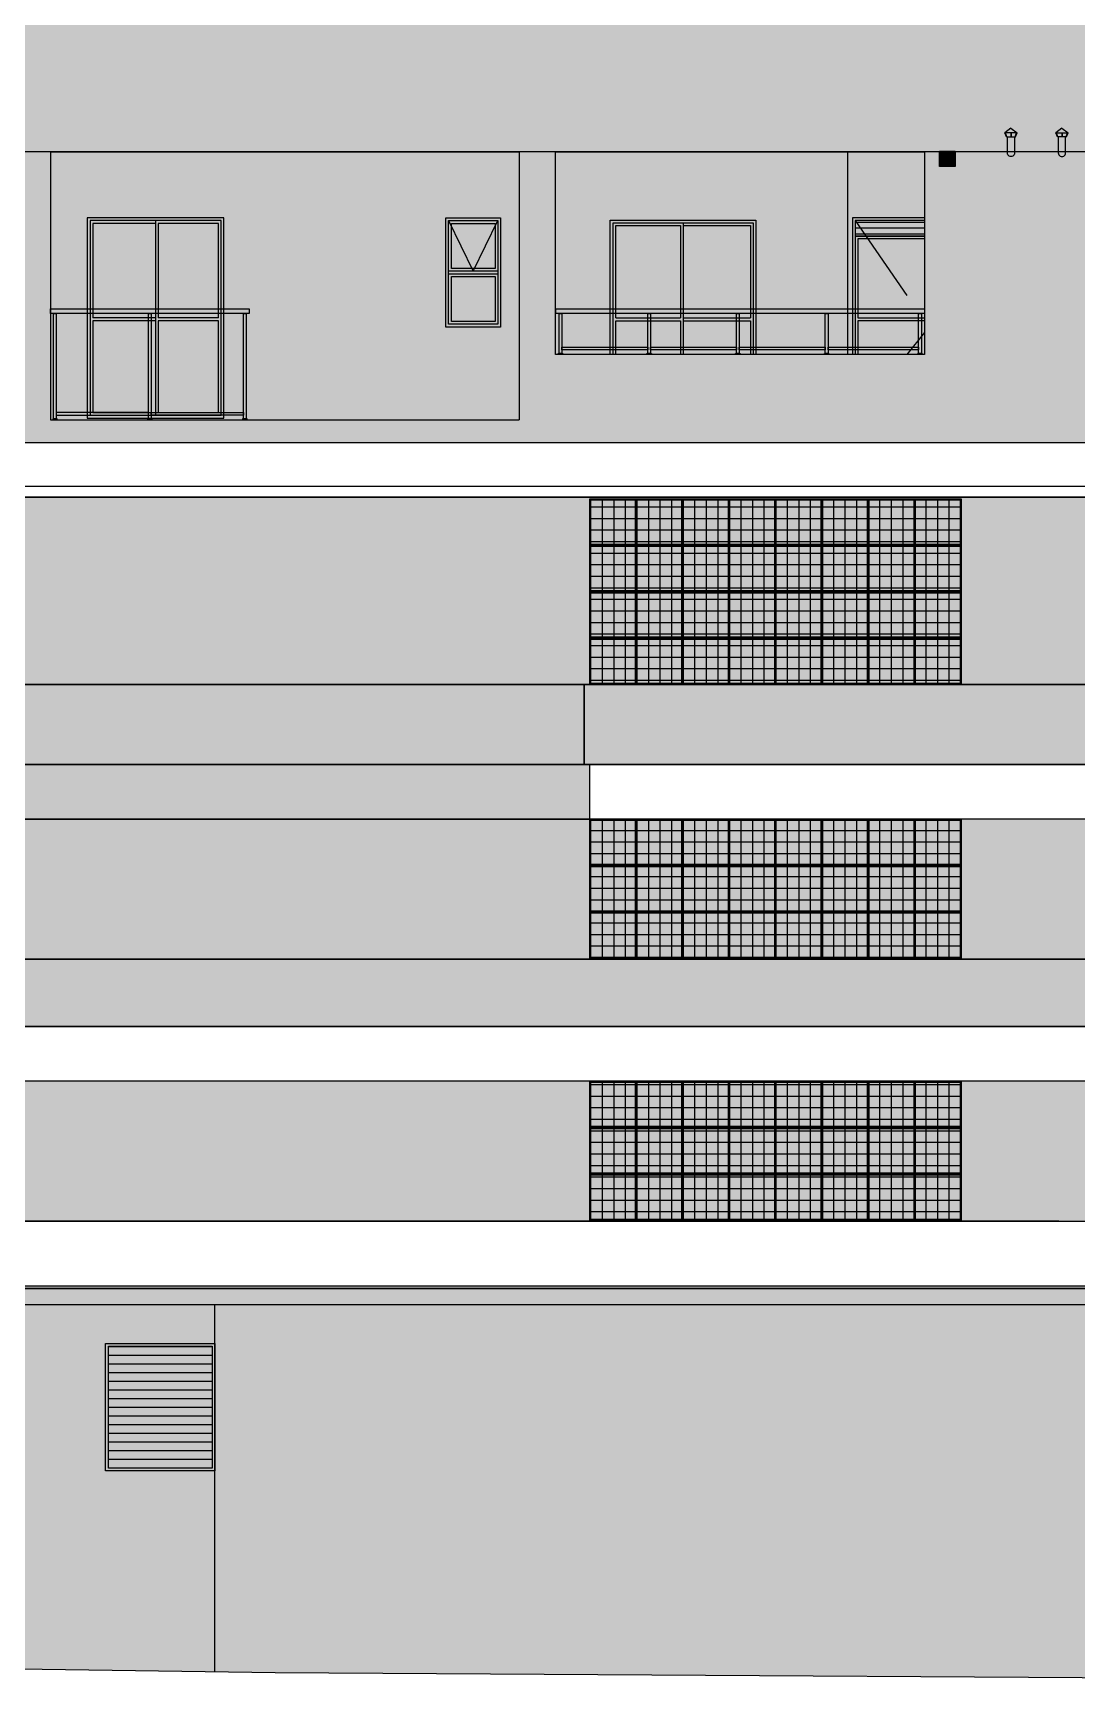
# Model space of a CAD drawing. Header units: metres. Extents: x -9138 to -7768, y 20 to 184.
# Drawn here: x -8789.45 to -8777.98, y 20.41 to 38.6 of the extents above; entities that cross this region are included whole.
import ezdxf
from ezdxf.xclip import XClip

# ---------------------------------------------------------------- set-up
doc = ezdxf.new("R2010")
doc.units = ezdxf.units.M
doc.header["$XCLIPFRAME"] = 0
doc.linetypes.add('CTE ELEV$0$DASHEDX2', pattern=[1.5, 1, -0.5])
for name, color, linetype in [('ARQ-DIM EMBASAM', 2, 'Continuous'), ('CTE ELEV$0$ARQ- FRISO', 7, 'Continuous'), ('CTE ELEV$0$ARQ-AUX', 7, 'Continuous'), ('CTE ELEV$0$ARQ-AUX1', 1, 'Continuous'), ('CTE ELEV$0$ARQ-AUX3', 3, 'Continuous'), ('CTE ELEV$0$ARQ-AUX4', 6, 'Continuous'), ('CTE ELEV$0$ARQ-CAX', 1, 'Continuous'), ('CTE ELEV$0$ARQ-PRJ', 7, 'CTE ELEV$0$DASHEDX2')]:
    doc.layers.add(name, color=color, linetype=linetype)
for name, color, linetype, true_color in [('CTE ELEV$0$ARQ-REVEST', 7, 'Continuous', 0xc79471), ('CTE ELEV$0$COR CINZA FECHADO', 7, 'Continuous', 0x56534e), ('CTE ELEV$0$COR PLATINA', 7, 'Continuous', 0xa1a6a3), ('CTE ELEV$0$COR-CAIX', 7, 'Continuous', 0x45494e)]:
    doc.layers.add(name, color=color, linetype=linetype, true_color=true_color)

# ---------------------------------------------------------------- blocks, each defined once
blk = doc.blocks.new('CTE ELEV$0$V J 80x60')
at = {"layer": 'CTE ELEV$0$COR-CAIX'}
h = blk.add_hatch(color=256, dxfattribs=at)
h.dxf.hatch_style = 1
h.paths.add_polyline_path([(-1.165975760386573e-09, 1.199999998369988), (0.5999999927168993, 1.199999998369988), (0.5999999927168993, -1.629812729220248e-09), (-1.165975760386573e-09, -1.629812729220248e-09)])
h = blk.add_hatch(color=254, dxfattribs=at)
h.dxf.hatch_style = 1
h.paths.add_polyline_path([(0.5399999927169539, 0.5549999983698871), (0.05999999883419704, 0.5549999983698871), (0.05999999883419704, 0.0599999983701611), (0.5399999927169539, 0.0599999983701611)])
h.paths.add_polyline_path([(0.05999999883419704, 1.108333331004395), (0.05999999883419704, 0.644999998370317), (0.2854054013463041, 0.6449999983703169)], flags=17)
h.paths.add_polyline_path([(0.5399999927169539, 1.108333331004811), (0.5399999927169539, 1.139999998369986), (0.05999999883419704, 1.139999998369986), (0.05999999883419704, 1.108333331004395), (0.2854054013463041, 0.644999998370317), (0.3145945902048345, 0.6449999983703169)])
h.paths.add_polyline_path([(0.5399999927169539, 1.108333331004811), (0.3145945902048345, 0.644999998370317), (0.5399999927169539, 0.6449999983703169)], flags=17)
at = {"layer": 'CTE ELEV$0$ARQ-CAX', "flags": 128}
for points in [[(-1.165975760386573e-09, 1.199999998369988), (0.5999999927168993, 1.199999998369988), (0.5999999927168993, -1.629812729220248e-09), (-1.165975760386573e-09, -1.629812729220248e-09)], [(0.02999999883422433, 1.169999998369959), (0.5699999927169266, 1.169999998369959), (0.5699999927169266, 0.6149999983703441), (0.02999999883422433, 0.6149999983703441)], [(0.02999999883399695, 1.169999998369959), (0.5699999927169266, 1.169999998369959), (0.5699999927169266, 0.02999999837018841), (0.02999999883399695, 0.02999999837018841)], [(0.05999999883419704, 1.139999998369986), (0.5399999927169539, 1.139999998369986), (0.5399999927169539, 0.6449999983703169), (0.05999999883419704, 0.6449999983703169)], [(0.02999999883422433, 0.5849999983698598), (0.5699999927169266, 0.5849999983698598), (0.5699999927169266, 0.02999999837018841), (0.02999999883422433, 0.02999999837018841)], [(0.05999999883419704, 0.5549999983698871), (0.5399999927169539, 0.5549999983698871), (0.5399999927169539, 0.05999999837016112), (0.05999999883419704, 0.05999999837016112)]]:
    blk.add_lwpolyline(points, close=True, dxfattribs=at)
at = {"layer": 'CTE ELEV$0$ARQ-PRJ'}
blk.add_lwpolyline([(0.02999999883399695, 1.169999998369959), (0.2999999957755755, 0.6149999983703441), (0.5699999927169266, 1.169999998369959)], dxfattribs=at)
blk = doc.blocks.new('CTE ELEV$0$V P 160x220')
at = {"layer": 'CTE ELEV$0$COR-CAIX'}
h = blk.add_hatch(color=256, dxfattribs=at)
h.dxf.hatch_style = 1
h.paths.add_polyline_path([(0, 2.174999999999999), (1.600000000000001, 2.174999999999999), (1.600000000000001, 0), (0, 0)])
h = blk.add_hatch(color=254, dxfattribs=at)
h.dxf.hatch_style = 1
h.paths.add_polyline_path([(0.7699999999999996, 2.115000000000001), (0.06000000000000233, 2.115000000000001), (0.06000000000000233, 1.1), (0.7699999999999996, 1.1)])
h.paths.add_polyline_path([(1.539999999999999, 2.115000000000001), (0.8000000000000007, 2.115000000000001), (0.8000000000000007, 1.1), (1.539999999999999, 1.1)])
h.paths.add_polyline_path([(1.539999999999999, 1.07), (0.8000000000000007, 1.07), (0.8000000000000007, 0.05999999999999894), (1.539999999999999, 0.05999999999999894)])
h.paths.add_polyline_path([(0.7699999999999996, 1.07), (0.06000000000000227, 1.07), (0.06000000000000227, 0.05999999999999894), (0.7699999999999996, 0.05999999999999894)])
at = {"layer": 'CTE ELEV$0$ARQ-CAX'}
for p, q in [((0.06000000000000227, 1.1), (0.7699999999999996, 1.1)), ((0.8000000000000007, 1.1), (1.539999999999999, 1.1)), ((0.06000000000000227, 1.07), (0.7699999999999996, 1.07)), ((0.8000000000000007, 1.07), (1.539999999999999, 1.07))]:
    blk.add_line(p, q, dxfattribs=at)
for points in [[(0, 2.174999999999999), (1.600000000000001, 2.174999999999999), (1.600000000000001, 0), (0, 0)], [(0.03000000000000114, 2.145), (1.57, 2.145), (1.57, 0.02999999999999936), (0.03000000000000114, 0.02999999999999936)]]:
    blk.add_lwpolyline(points, close=True, dxfattribs=at)
for points in [[(0.06000000000000227, 1.1), (0.06000000000000227, 2.115000000000001), (0.7699999999999996, 2.115000000000001)], [(0.7699999999999996, 2.115000000000001), (0.7699999999999996, 1.1)], [(0.8000000000000007, 2.145), (0.8000000000000007, 0.02999999999999936)], [(0.8000000000000007, 2.115000000000001), (1.539999999999999, 2.115000000000001), (1.539999999999999, 1.1)], [(0.7699999999999996, 0.05999999999999872), (0.06000000000000227, 0.05999999999999872), (0.06000000000000227, 1.07)], [(0.7699999999999996, 1.07), (0.7699999999999996, 0.05999999999999872)], [(1.539999999999999, 1.07), (1.539999999999999, 0.05999999999999872), (0.8000000000000007, 0.05999999999999872)]]:
    blk.add_lwpolyline(points, dxfattribs=at)
blk = doc.blocks.new('CTE ELEV$0$V P 90x220')
h = blk.add_hatch()
h.set_pattern_fill('LINE', scale=0.02)
h.set_pattern_definition([(0, (0.7400407849635293, 2.169163100299187), (0, 0.0635), [])])
h.paths.add_polyline_path([(0.8400407862358129, 2.169556123607768), (0.02999848820763873, 2.169162347138325), (0.02999848566307151, 1.999949036142695), (0.8400407836912457, 2.000342954664694)])
h.paths.add_polyline_path([(0.8100407453911135, 0.1999555789822711), (0.05999299462339636, 0.1999482358424149), (0.05999307376919205, 0.02994369828709864), (0.8100408245369092, 0.02995089937439843)])
at = {"layer": 'CTE ELEV$0$COR-CAIX', "transparency": 33554687}
h = blk.add_hatch(color=256, dxfattribs=at)
h.dxf.hatch_style = 1
h.paths.add_polyline_path([(0.869999870483506, -5.273226992130731e-05), (0.8699998704832786, 2.19994789076183), (0, 2.199949215283748), (0, 0)])
h = blk.add_hatch(color=254, dxfattribs=at)
h.dxf.hatch_style = 1
h.paths.add_polyline_path([(0.810040784963784, 1.969950380256748), (0.1684656068035183, 1.969951513230986), (0.7708066272563243, 1.099947813230832), (0.8100407849640113, 1.099947735842511)])
h.paths.add_polyline_path([(0.1684656068035181, 1.969951513230986), (0.05999697641482271, 1.969951704778552), (0.05999697641482271, 1.099949215283749), (0.7708066272563243, 1.099947813230831)])
h.paths.add_polyline_path([(0.8100407849640113, 0.9629145636115134), (0.8100407849640113, 1.043279146789324), (0.7915769473025795, 1.069947772262602), (0.05993953487359249, 1.069949215403971), (0.05998606635262183, 0.2299508745778109), (0.2162829343609197, 0.2299509124613905)])
h.paths.add_polyline_path([(0.8100407849640113, 0.9629145636115133), (0.2162829343609192, 0.2299509124613901), (0.8100407849640113, 0.2299510563777272)], flags=17)
h.paths.add_polyline_path([(0.8100407849640113, 1.069947735843021), (0.7915769473025794, 1.069947772262602), (0.8100407849640113, 1.043279146789324)], flags=17)
for points in [[(0.869999870483506, -5.273226992130731e-05), (0.8699998704832786, 2.19994789076183), (0, 2.199949215283748), (0, 0)], [(0.8400407849635293, 2.169949539136251), (0.02999848820763873, 2.169949357336332), (0.02999848820763873, 1.99994935733632), (0.8400407849635293, 1.99994953913621)]]:
    blk.add_lwpolyline(points, close=True)
for points in [[(0.8400407849642114, -5.273226992130731e-05), (0.8400407849637567, 1.999948785975349), (0.02999848820763873, 1.99995011049721), (0.02999848820763873, -1.51183053276327e-06)], [(0.8100407849640113, 1.09994789088231), (0.810040784963784, 1.969950380256748), (0.05999697641482271, 1.969951704778552), (0.05999697641482271, 1.099949215283749)], [(0.05999697641482271, 1.099949215283749), (0.8100407849640113, 1.099947735842511)], [(0.05993953487359249, 1.069949215403971), (0.05999880462081819, -3.650254399190089e-06)], [(0.8100407849640113, 1.069947735843021), (0.05993953487359249, 1.069949215403971)], [(0.8100407849640113, -4.910019444537284e-05), (0.8100407849640113, 1.06994789088211)], [(0.8100407849640113, 0.2299510563777272), (0.05998535251274006, 0.2299508745776375)], [(0.05998718681644277, 0.199951817210744), (0.8100407849640113, 0.1999519990106631)], [(0.059996972974659, 0.02995194118949485), (0.8100407849640113, 0.02994632509731332)], [(0, -5.078471625097336e-05), (0.869999870483506, -5.273226992130731e-05)]]:
    blk.add_lwpolyline(points)
at = {"layer": 'CTE ELEV$0$ARQ-PRJ'}
blk.add_lwpolyline([(0.02999848820763873, 2.169949357336332), (0.840040784963984, 0.9999480268527137), (0.02996351943511399, -5.086099804429978e-05)], dxfattribs=at)
blk = doc.blocks.new('CTE ELEV$0$V GRD PUC')
at = {"transparency": 33554610}
h = blk.add_hatch(dxfattribs=at)
h.set_pattern_fill('ANGLE', color=256)
h.set_pattern_definition([(0, (0, 0), (0, 6.985), [5.08, -1.905]), (90, (0, 0), (-6.985, 4.277078946022131e-16), [5.08, -1.905])])
h.paths.add_polyline_path([(-0.05000694274531226, -0.2472583671389063), (-4.05000579235679, -0.247258119059083), (-4.050005785232452, -0.2972581190590802), (-0.05000694274531314, -0.2972581045278111)])
at = {"layer": 'CTE ELEV$0$COR-CAIX', "transparency": 33554607}
h = blk.add_hatch(color=256, dxfattribs=at)
h.dxf.hatch_style = 1
h.paths.add_polyline_path([(-6.942745312210619e-06, 0.4999997267498983), (-6.935620973758105e-06, 0.4499999926436331), (-4.050005785232452, 0.4499999779307231), (-4.05000579235679, 0.4999999779307203)])
h.paths.add_polyline_path([(-3.985005808371534, 0.07998857122176872), (-3.040007745983628, 0.07998856938263899), (-3.040007745983628, 0.04998856938263962), (-3.985005808371534, 0.04998857122176936)])
h.paths.add_polyline_path([(-3.010007735291112, 0.0799885712217705), (-2.06500744771704, 0.07998856570439727), (-2.06500744771704, 0.04998856570439791), (-3.010007735291112, 0.04998857122177114)])
h.paths.add_polyline_path([(-2.035007437024523, 0.07998856570443635), (-1.09000711384077, 0.07998857673912241), (-1.09000711384077, 0.04998857673912305), (-2.035007437024523, 0.04998856570443699)])
h.paths.add_polyline_path([(-1.060007120953094, 0.07998856202627103), (-0.06500693918915057, 0.07998856938271715), (-0.06500693918915057, 0.04998856938271778), (-1.060007120953094, 0.04998856202627167)])
h = blk.add_hatch(color=256, dxfattribs=at)
h.dxf.hatch_style = 1
h.paths.add_polyline_path([(-4.025005795912953, 0.009999999999999787), (-3.975005795912953, 0.009999999999999787), (-3.975005795912953, 0), (-4.025005795912953, 0)])
h.paths.add_polyline_path([(-4.015005792356791, 0.4499999852871497), (-3.985005799469115, 0.4499999852871497), (-3.985005799469114, 0.009999999999999787), (-4.01500579235679, 0.009999999999999787)])
h.paths.add_polyline_path([(-3.05000773173495, 0.009999994482665642), (-3.00000773173495, 0.009999994482665642), (-3.00000773173495, -5.517334145110908e-09), (-3.05000773173495, -5.517334145110908e-09)])
h.paths.add_polyline_path([(-3.040007728178789, 0.4499999797698155), (-3.010007735291112, 0.4499999797698155), (-3.010007735291112, 0.009999994482665642), (-3.040007728178789, 0.009999994482665642)])
h.paths.add_polyline_path([(-2.075007433468361, 0.009999988965331497), (-2.025007433468361, 0.009999988965331497), (-2.025007433468361, -1.103466829022182e-08), (-2.075007433468361, -1.103466829022182e-08)])
h.paths.add_polyline_path([(-2.0650074299122, 0.4499999742524814), (-2.035007437024523, 0.4499999742524814), (-2.035007437024523, 0.009999988965331497), (-2.0650074299122, 0.009999988965331497)])
h.paths.add_polyline_path([(-1.100007117396932, 0.009999992643573208), (-1.050007117396932, 0.009999992643573208), (-1.050007117396932, -7.356426579008257e-09), (-1.100007117396932, -7.356426579008257e-09)])
h.paths.add_polyline_path([(-1.09000711384077, 0.4499999779307231), (-1.060007120953094, 0.4499999779307231), (-1.060007120953094, 0.009999992643573208), (-1.09000711384077, 0.009999992643573208)])
h.paths.add_polyline_path([(-0.07500694274531283, 0.009999992643573208), (-0.02500694274531257, 0.009999992643573208), (-0.02500694274531257, -7.356426579008257e-09), (-0.07500694274531283, -7.356426579008257e-09)])
h.paths.add_polyline_path([(-0.06500693918915057, 0.4499999779307231), (-0.03500694630147572, 0.4499999779307231), (-0.03500694630147394, 0.009999992643573208), (-0.06500693918915057, 0.009999992643573208)])
h = blk.add_hatch(color=254, dxfattribs=at)
h.dxf.hatch_style = 1
h.paths.add_polyline_path([(-3.985005799469115, 0.4499999781668562), (-3.985005799469114, 0.0799885712217687), (-3.040007728178789, 0.07998856938263899), (-3.040007728178789, 0.4499999815998625)])
h.paths.add_polyline_path([(-3.010007735291112, 0.449999981708847), (-3.010007735291112, 0.0799885712217705), (-2.0650074299122, 0.07998856570439719), (-2.0650074299122, 0.4499999851418615)])
h.paths.add_polyline_path([(-1.09000711384077, 0.07998857673912238), (-1.090007113840771, 0.4499999886838605), (-2.035007437024523, 0.4499999852508461), (-2.035007437024523, 0.07998856570443635)])
h.paths.add_polyline_path([(-1.060007120953094, 0.449999988792845), (-1.060007120953094, 0.07998856202627105), (-0.06500693918915079, 0.07998856938271715), (-0.06500693918915079, 0.4499999924074999)])
for points in [[(-6.942745312210619e-06, 0.4999997267498983), (-6.935620973758105e-06, 0.4499999926436331), (-4.050005785232452, 0.4499999779307231), (-4.05000579235679, 0.4999999779307203)], [(-4.015005792356791, 0.4499999852871497), (-3.985005799469115, 0.4499999852871497), (-3.985005799469114, 0.009999999999999787), (-4.01500579235679, 0.009999999999999787)], [(-3.040007728178789, 0.4499999797698155), (-3.010007735291112, 0.4499999797698155), (-3.010007735291112, 0.009999994482665642), (-3.040007728178789, 0.009999994482665642)], [(-2.0650074299122, 0.4499999742524814), (-2.035007437024523, 0.4499999742524814), (-2.035007437024523, 0.009999988965331497), (-2.0650074299122, 0.009999988965331497)], [(-1.09000711384077, 0.4499999779307231), (-1.060007120953094, 0.4499999779307231), (-1.060007120953094, 0.009999992643573208), (-1.09000711384077, 0.009999992643573208)], [(-0.06500693918915057, 0.4499999779307231), (-0.03500694630147572, 0.4499999779307231), (-0.03500694630147394, 0.009999992643573208), (-0.06500693918915057, 0.009999992643573208)], [(-4.025005795912953, 0.009999999999999787), (-3.975005795912953, 0.009999999999999787), (-3.975005795912953, 0), (-4.025005795912953, 0)], [(-3.985005808371534, 0.07998857122176872), (-3.040007745983628, 0.07998856938263899), (-3.040007745983628, 0.04998856938263962), (-3.985005808371534, 0.04998857122176936)], [(-3.05000773173495, 0.009999994482665642), (-3.00000773173495, 0.009999994482665642), (-3.00000773173495, -5.517334145110908e-09), (-3.05000773173495, -5.517334145110908e-09)], [(-3.010007735291112, 0.0799885712217705), (-2.06500744771704, 0.07998856570439727), (-2.06500744771704, 0.04998856570439791), (-3.010007735291112, 0.04998857122177114)], [(-2.075007433468361, 0.009999988965331497), (-2.025007433468361, 0.009999988965331497), (-2.025007433468361, -1.103466829022182e-08), (-2.075007433468361, -1.103466829022182e-08)], [(-2.035007437024523, 0.07998856570443635), (-1.09000711384077, 0.07998857673912241), (-1.09000711384077, 0.04998857673912305), (-2.035007437024523, 0.04998856570443699)], [(-1.100007117396932, 0.009999992643573208), (-1.050007117396932, 0.009999992643573208), (-1.050007117396932, -7.356426579008257e-09), (-1.100007117396932, -7.356426579008257e-09)], [(-1.060007120953094, 0.07998856202627103), (-0.06500693918915057, 0.07998856938271715), (-0.06500693918915057, 0.04998856938271778), (-1.060007120953094, 0.04998856202627167)], [(-0.07500694274531283, 0.009999992643573208), (-0.02500694274531257, 0.009999992643573208), (-0.02500694274531257, -7.356426579008257e-09), (-0.07500694274531283, -7.356426579008257e-09)]]:
    blk.add_lwpolyline(points, close=True)
blk = doc.blocks.new('CTE ELEV$0$V GRD PUC SUITE')
at = {"layer": 'CTE ELEV$0$COR-CAIX'}
h = blk.add_hatch(color=256, dxfattribs=at)
h.dxf.hatch_style = 1
h.paths.add_polyline_path([(1.007517069501086, 0.08498859145199505), (2.020023956410279, 0.08498859145454063), (2.020023956410279, 0.05498859145454127), (1.007517069501086, 0.05498859145199569)])
h.paths.add_polyline_path([(2.01002395285411, 0.01498877197997395), (2.06002395285411, 0.01498877197997395), (2.06002395285411, 0.004988771979973947), (2.01002395285411, 0.004988771979973947)])
h.paths.add_polyline_path([(2.050023949297946, 1.174988901935691), (2.020023956410274, 1.174988901935691), (2.020023956410274, 0.01498877197997395), (2.050023949297946, 0.01498877197997395)])
h.paths.add_polyline_path([(0.9675170730572503, 0.01498863604195932), (1.01751707305725, 0.01498863604195932), (1.01751707305725, 0.004988636041959324), (0.9675170730572503, 0.004988636041959324)])
h.paths.add_polyline_path([(1.007517069501086, 1.174988765997677), (0.977517076613414, 1.174988765997677), (0.977517076613414, 0.01498863604195932), (1.007517069501086, 0.01498863604195932)])
h.paths.add_polyline_path([(-0.07498980673961456, 0.01498877197997395), (-0.02498980673961455, 0.01498877197997395), (-0.02498980673961455, 0.004988771979973947), (-0.07498980673961456, 0.004988771979973947)])
h.paths.add_polyline_path([(0.977517076613414, 0.08498859145199505), (-0.03498981029577834, 0.08498859145454063), (-0.03498981029577834, 0.05498859145454127), (0.977517076613414, 0.05498859145199569)])
h.paths.add_polyline_path([(-0.03498981029577834, 1.174988901935691), (-0.06498980318345077, 1.174988901935691), (-0.06498980318345077, 0.01498877197997395), (-0.03498981029577834, 0.01498877197997395)])
h.paths.add_polyline_path([(-0.09998979961527255, 1.224988636041958), (-0.09998980673961455, 1.174988901935691), (2.085023952854115, 1.174988630059662), (2.085023959978457, 1.22498863005966)])
at = {"layer": 'CTE ELEV$0$COR-CAIX', "transparency": 33554610}
h = blk.add_hatch(color=254, dxfattribs=at)
h.dxf.hatch_style = 1
h.paths.add_polyline_path([(0.977517076613414, 0.08498859145199503), (0.977517076613414, 1.17498876786409), (-0.0349898102957783, 1.174988893847897), (-0.0349898102957783, 0.08498859145454063)])
h.paths.add_polyline_path([(2.020023956410274, 0.08498859145454057), (2.020023956410274, 1.174988638147456), (1.007517069501086, 1.174988764131263), (1.007517069501086, 0.08498859145199503)])
at = {"ltscale": 0.05}
blk.add_lwpolyline([(-0.09998979961527255, 1.224988636041958), (-0.09998980673961455, 1.174988901935691), (2.085023952854115, 1.174988630059662), (2.085023959978457, 1.22498863005966)], close=True, dxfattribs=at)
for points in [[(-0.03498981029577834, 1.174988901935691), (-0.06498980318345077, 1.174988901935691), (-0.06498980318345077, 0.01498877197997395), (-0.03498981029577834, 0.01498877197997395)], [(1.007517069501086, 1.174988765997677), (0.977517076613414, 1.174988765997677), (0.977517076613414, 0.01498863604195932), (1.007517069501086, 0.01498863604195932)], [(2.050023949297946, 1.174988901935691), (2.020023956410274, 1.174988901935691), (2.020023956410274, 0.01498877197997395), (2.050023949297946, 0.01498877197997395)], [(-0.07498980673961456, 0.01498877197997395), (-0.02498980673961455, 0.01498877197997395), (-0.02498980673961455, 0.004988771979973947), (-0.07498980673961456, 0.004988771979973947)], [(0.977517076613414, 0.08498859145199505), (-0.03498981029577834, 0.08498859145454063), (-0.03498981029577834, 0.05498859145454127), (0.977517076613414, 0.05498859145199569)], [(0.9675170730572503, 0.01498863604195932), (1.01751707305725, 0.01498863604195932), (1.01751707305725, 0.004988636041959324), (0.9675170730572503, 0.004988636041959324)], [(1.007517069501086, 0.08498859145199505), (2.020023956410279, 0.08498859145454063), (2.020023956410279, 0.05498859145454127), (1.007517069501086, 0.05498859145199569)], [(2.01002395285411, 0.01498877197997395), (2.06002395285411, 0.01498877197997395), (2.06002395285411, 0.004988771979973947), (2.01002395285411, 0.004988771979973947)]]:
    blk.add_lwpolyline(points, close=True)
blk = doc.blocks.new('CTE ELEV$0$V P 150x220')
at = {"layer": 'CTE ELEV$0$COR-CAIX', "transparency": 33554687}
h = blk.add_hatch(color=256, dxfattribs=at)
h.dxf.hatch_style = 1
h.paths.add_polyline_path([(0, 2.2), (1.5, 2.2), (1.5, 0), (0, 0)])
h = blk.add_hatch(color=254, dxfattribs=at)
h.dxf.hatch_style = 1
h.paths.add_polyline_path([(0.7199999999999989, 2.140000000000001), (0.06000000000000227, 2.140000000000001), (0.06000000000000227, 1.1), (0.7199999999999989, 1.1)])
h.paths.add_polyline_path([(1.439999999999998, 2.140000000000001), (0.75, 2.140000000000001), (0.75, 1.1), (1.439999999999998, 1.1)])
h.paths.add_polyline_path([(1.439999999999998, 1.07), (0.75, 1.07), (0.75, 0.0599999999999985), (1.439999999999998, 0.05999999999999872)])
h.paths.add_polyline_path([(0.7199999999999989, 1.07), (0.0600000000000023, 1.07), (0.06000000000000233, 0.05999999999999894), (0.7199999999999989, 0.05999999999999939)])
for p, q in [((0.06000000000000227, 1.1), (0.7199999999999989, 1.1)), ((0.75, 1.1), (1.439999999999998, 1.1)), ((0.06000000000000227, 1.07), (0.7199999999999989, 1.07)), ((0.75, 1.07), (1.439999999999998, 1.07))]:
    blk.add_line(p, q)
for points in [[(0, 2.2), (1.5, 2.2), (1.5, 0), (0, 0)], [(0.03000000000000114, 2.169999999999999), (1.469999999999999, 2.169999999999999), (1.469999999999999, 0.02999999999999936), (0.03000000000000114, 0.02999999999999936)]]:
    blk.add_lwpolyline(points, close=True)
for points in [[(0.06000000000000227, 1.1), (0.06000000000000227, 2.140000000000001), (0.7199999999999989, 2.140000000000001)], [(0.7199999999999989, 2.140000000000001), (0.7199999999999989, 1.1)], [(0.75, 2.169999999999999), (0.75, 0.02999999999999936)], [(0.75, 2.140000000000001), (1.439999999999998, 2.140000000000001), (1.439999999999998, 1.1)], [(0.7199999999999989, 0.05999999999999872), (0.06000000000000227, 0.05999999999999872), (0.06000000000000227, 1.07)], [(0.7199999999999989, 1.07), (0.7199999999999989, 0.05999999999999872)], [(1.439999999999998, 1.07), (1.439999999999998, 0.05999999999999872), (0.75, 0.05999999999999872)]]:
    blk.add_lwpolyline(points)
blk = doc.blocks.new('CTE ELEV$0$vp vento kit')
at = {"layer": 'CTE ELEV$0$ARQ-CAX', "transparency": 33554687}
h = blk.add_hatch(dxfattribs=at)
h.set_pattern_fill('LINE', scale=0.01)
h.set_pattern_definition([(0, (8794.04868885521, -68.7271093550549), (0, 0.03175), [])])
h.paths.add_polyline_path([(-0.1599999999998545, 0.1599999999999966), (-0.01000000000021828, 0.1599999999999966), (-0.01000000000021828, 0.01000000000000512), (-0.1599999999998545, 0.01000000000000512)])
at = {"layer": 'CTE ELEV$0$COR-CAIX', "transparency": 33554687}
h = blk.add_hatch(color=256, dxfattribs=at)
h.dxf.hatch_style = 1
h.paths.add_polyline_path([(-0.1700000000000728, 0.1700000000000017), (0, 0.1700000000000017), (0, 0), (-0.1700000000000728, 0)])
at = {"layer": 'CTE ELEV$0$ARQ-CAX'}
for points in [[(-0.1700000000000728, 0.1700000000000017), (0, 0.1700000000000017), (0, 0), (-0.1700000000000728, 0)], [(-0.1599999999998545, 0.1599999999999966), (-0.01000000000021828, 0.1599999999999966), (-0.01000000000021828, 0.01000000000000512), (-0.1599999999998545, 0.01000000000000512)]]:
    blk.add_lwpolyline(points, close=True, dxfattribs=at)
blk = doc.blocks.new('CTE ELEV$0$V FR CHAPEU CHINES')
at = {"layer": 'CTE ELEV$0$ARQ-AUX'}
h = blk.add_hatch(color=8, dxfattribs=at)
h.dxf.hatch_style = 1
h.paths.add_polyline_path([(-0.009999999999990902, 0.2615019417494653), (-0.07699999999999818, 0.2115019417495107), (0.05700000000001637, 0.2115019417495107)])
h.paths.add_polyline_path([(0.03000000000001136, 0.1674075048937669), (-0.05000000000001138, 0.1674075048937669), (-0.05000000000001138, -0.01000000050763281, 1), (0.03000000000001136, -0.009999999697330952)])
h.paths.add_polyline_path([(-0.007499999999993179, 0.2115019417495107), (-0.01249999999998863, 0.2115019417495107), (-0.01249999999998863, 0.1674075048937669), (-0.007499999999993179, 0.1674075048937669)])
h.paths.add_polyline_path([(-0.07164127316178792, 0.2115019417495107), (-0.07699999999999818, 0.2115019417495107), (-0.0600000000000023, 0.1674075048937669), (-0.05464127316179203, 0.1674075048937669)])
h.paths.add_polyline_path([(0.05700000000001637, 0.2115019417495107), (0.05164127316180611, 0.2115019417495107), (0.03464127316181022, 0.1674075048937669), (0.04000000000002048, 0.1674075048937669)])
at = {"layer": 'CTE ELEV$0$ARQ-CAX'}
for p, q in [((0.04000000000002048, 0.1674075048937669), (-0.06000000000000229, 0.1674075048937669)), ((-0.05000000000001138, 0.1674075048937669), (-0.05000000000001137, -0.0100000016205469)), ((0.03000000000001137, -0.0100000016205469), (0.03000000000001136, 0.1674075048937669))]:
    blk.add_line(p, q, dxfattribs=at)
for points in [[(-0.009999999999990905, 0.2615019417494653), (-0.07699999999999818, 0.2115019417495107)], [(-0.06000000000000227, 0.1674075048937669), (-0.07699999999999818, 0.2115019417495107)], [(-0.05464127316179201, 0.1674075048937669), (-0.07164127316178792, 0.2115019417495107)], [(-0.009999999999990905, 0.2615019417494653), (0.05700000000001637, 0.2115019417495107)], [(0.0346412731618102, 0.1674075048937669), (0.05164127316180611, 0.2115019417495107)], [(0.04000000000002046, 0.1674075048937669), (0.05700000000001637, 0.2115019417495107)]]:
    blk.add_lwpolyline(points, dxfattribs=at)
at = {"layer": 'CTE ELEV$0$ARQ-CAX', "elevation": -0.0066782737750034}
for points in [[(-0.07699999999999818, 0.2115019417495107), (0.05700000000001637, 0.2115019417495107)], [(-0.01249999999998863, 0.2115019417495107), (-0.01249999999998863, 0.1674075048937669)], [(-0.007499999999993179, 0.2115019417495107), (-0.007499999999993179, 0.1674075048937669)]]:
    blk.add_lwpolyline(points, dxfattribs=at)
at = {"layer": 'CTE ELEV$0$ARQ-CAX'}
blk.add_arc((-0.009999999999999998, -0.01000000050763281), 0.04000000000001138, 179.999998405868, 2.321343878276061e-06, dxfattribs=at)
blk = doc.blocks.new('CTE ELEV$0$ELEV 1 PUC')
at = {"layer": 'CTE ELEV$0$COR CINZA FECHADO', "transparency": 33554687}
h = blk.add_hatch(color=256, dxfattribs=at)
h.dxf.hatch_style = 1
h.paths.add_polyline_path([(0, 4.68), (58.14994658083924, 4.68), (58.14994658083924, 2.955000248867108), (0, 2.955000248867108)])
at = {"layer": 'CTE ELEV$0$COR PLATINA', "transparency": 33554687}
h = blk.add_hatch(color=256, dxfattribs=at)
h.dxf.hatch_style = 1
h.paths.add_polyline_path([(0, -0.2400858969618085), (58.14994658083924, -0.2400858969495943), (58.14994658083924, 2.955000248867108), (0, 2.955000248854894)])
at = {"layer": 'CTE ELEV$0$ARQ-AUX1'}
blk.add_line((9.156204614926537, 2.955000248867108), (9.156204614926537, 0.7300002488671211), dxfattribs=at)
at = {"layer": 'CTE ELEV$0$ARQ-AUX3'}
for p, q in [((0.3999999999996362, 2.955000248867101, 1.062206389791892e-08), (0.3999999999996362, 0.009999882635895574, 2.301485522010462e-05)), ((5.549959811609369, 2.955000248867108, 8.63671264700074e-06), (5.549959811609369, 0.009999882635895574, 1.294141686200628e-05))]:
    blk.add_line(p, q, dxfattribs=at)
for points, elevation in [([(0.3999999999996362, 2.955000248867101), (5.549959811609369, 2.955000248867108)], 1.062206389791892e-08), ([(0.3999999999996362, 0.009999882635895574), (5.549959811609369, 0.0100011944293783)], 0.0001077025980276076)]:
    blk.add_lwpolyline(points, dxfattribs=dict(at, elevation=elevation))
at = {"layer": 'CTE ELEV$0$ARQ-AUX3', "elevation": -4.257288457060169e-06}
blk.add_lwpolyline([(5.949947227292796, 2.955000248867108), (10.00393746327973, 2.955000248867108), (10.00393746327973, 0.7300002488671211), (5.949947227292796, 0.7300002488671211)], close=True, dxfattribs=at)
at = {"layer": 'CTE ELEV$0$COR CINZA FECHADO'}
blk.add_lwpolyline([(0, 4.68), (58.14994658083924, 4.68), (58.14994658083924, 2.955000248867108), (0, 2.955000248867108)], close=True, dxfattribs=at)
at = {"layer": 'CTE ELEV$0$COR PLATINA', "elevation": 3.688385969673145e-05}
blk.add_lwpolyline([(0, -0.2400858969618085), (58.14994658083924, -0.2400858969495943), (58.14994658083924, 2.955000248867108), (0, 2.955000248854894)], close=True, dxfattribs=at)
at = {"layer": 'CTE ELEV$0$ARQ-AUX1', "xscale": -1}
blk.add_blockref('CTE ELEV$0$V FR CHAPEU CHINES', (10.94393746327973, 2.955000249374736, 4.257288457060169e-06), dxfattribs=at)
at = {"layer": 'CTE ELEV$0$ARQ-AUX1'}
blk.add_blockref('CTE ELEV$0$V FR CHAPEU CHINES', (11.52393746327971, 2.955000249374736, 4.257288457060169e-06), dxfattribs=at)
at = {"layer": 'CTE ELEV$0$ARQ-AUX3', "xscale": -1}
blk.add_blockref('CTE ELEV$0$V GRD PUC SUITE', (2.485117876884033, 0.005011654508777497, 0.0001077025980276076), dxfattribs=at)
at = {"layer": 'CTE ELEV$0$ARQ-AUX3'}
blk.add_blockref('CTE ELEV$0$V GRD PUC', (10.00394440602435, 0.7300002488671211, -4.257288457060169e-06), dxfattribs=at)
at = {"layer": 'CTE ELEV$0$ARQ-CAX'}
for name, p in [('CTE ELEV$0$vp vento kit', (10.33893746327976, 2.795000248867112, -4.257288457060169e-06)), ('CTE ELEV$0$V J 80x60', (4.745059753660826, 1.030000250497139, 8.282031623781338e-06))]:
    blk.add_blockref(name, p, dxfattribs=at)
ref = blk.add_blockref('CTE ELEV$0$V P 150x220', (2.305099317571148, 0.03000019498358597, -8.662650050555877e-06), dxfattribs=dict(at, xscale=-1))
XClip(ref).set_block_clipping_path([(-0.18001855931288446, -0.024988540474808474), (1.680318805407211, 2.395254810930618)])
ref = blk.add_blockref('CTE ELEV$0$V P 160x220', (6.551621834043544, 0.03000019498358597, -1.223165815377867e-05), dxfattribs=at)
XClip(ref).set_block_clipping_path([(0, 0.7000000538835298), (1.6147740308566387, 2.200000000000001)])
ref = blk.add_blockref('CTE ELEV$0$V P 90x220', (9.211203890426987, 0.03005097208874474), dxfattribs=at)
XClip(ref).set_block_clipping_path([(0, 0.6999492691672788), (0.7927335728527396, 2.1999492152837465)])
blk = doc.blocks.new('CTE ELEV$0$v j vp 120x140')
at = {"layer": 'CTE ELEV$0$ARQ-CAX'}
h = blk.add_hatch(dxfattribs=at)
h.set_pattern_fill('LINE', scale=0.03)
h.set_pattern_definition([(0, (1.17, -0.03000000000000114), (0, 0.09524999999999999), [])])
h.paths.add_polyline_path([(0.03000000000000025, -0.03000000000000114), (1.17, -0.03000000000000114), (1.17, -1.369999999999997), (0.03000000000000025, -1.369999999999997)])
at = {"layer": 'CTE ELEV$0$COR-CAIX', "transparency": 33554687}
h = blk.add_hatch(color=256, dxfattribs=at)
h.dxf.hatch_style = 1
h.paths.add_polyline_path([(0, 0), (1.2, 0), (1.2, -1.399999999999999), (0, -1.399999999999999)])
at = {"layer": 'CTE ELEV$0$ARQ-CAX'}
for points in [[(0, 0), (1.2, 0), (1.2, -1.399999999999999), (0, -1.399999999999999)], [(0.03000000000000025, -0.03000000000000114), (1.17, -0.03000000000000114), (1.17, -1.369999999999997), (0.03000000000000025, -1.369999999999997)]]:
    blk.add_lwpolyline(points, close=True, dxfattribs=at)
blk = doc.blocks.new('CTE ELEV$0$elev 1 1andar')
at = {"layer": 'CTE ELEV$0$ARQ-REVEST', "transparency": 33554687}
h = blk.add_hatch(dxfattribs=at)
h.set_pattern_fill('AR-B816', scale=0.001)
h.set_pattern_definition([(0, (8857.50682844327, -21.20000000000005), (0, 0.2032), []), (90, (8857.50682844327, -21.20000000000005), (-0.2032, 0.2032), [0.2032, -0.2032])])
h.paths.add_polyline_path([(94.39401977426678, 3.424999999999926), (70.0557180194719, 3.424999999999926), (70.0557180194719, -0.6105894228231676), (70.71896641919193, -0.6199999999999335), (83.72315703762797, -0.6999999999999318), (94.39401977426678, -0.6253074000642158)])
h.paths.add_polyline_path([(70.0557180194719, 1.595003079844314), (68.85571801947117, 1.595003079844314), (68.85571801947117, 2.995003079844313), (70.0557180194719, 2.995003079844313), (70.0557180194719, 3.424999999999926), (67.8689761144924, 3.424999999999926), (67.8689761144924, 2.990000000000002), (67.86897660407521, 2.984017368473904), (67.86901752107588, 2.984017368473904), (67.86901752107588, 2.484017368473904), (67.8689761144924, -0.5795625805855344), (70.0557180194719, -0.6105894228231676)])
h.paths.add_polyline_path([(62.29056686938384, 2.990000000000002), (67.8689761144924, 2.990000000000002), (67.8689761144924, 3.424999999999926), (55.45055140892509, 3.424999999999926), (55.45055140892509, -0.5123691693112882), (56.08055140892429, -0.516505925182269), (56.08055140892429, 2.990000000000002), (59.69056686938347, 2.990000000000002), (59.69056686938166, 1.679999204484297), (59.69056686938166, -0.5200007955154753), (59.69056686938166, -0.5322389502525482), (62.29056686938202, -0.535982631526096)])
h.paths.add_polyline_path([(61.85563305337018, 0.8959394635533897), (61.85563305453616, 0.4959395095207775), (60.05563305571013, 0.4959395095207775), (60.05563305454416, 0.8959394635533897)], flags=16)
h.paths.add_polyline_path([(61.82563305336953, 0.8659394635533886), (61.8256330545355, 0.5259395095207786), (60.08563305570897, 0.5259395095207786), (60.085633054543, 0.8659394635533886)], flags=0)
h.paths.add_polyline_path([(61.79563305337069, 0.8359394635533874), (61.79563305453667, 0.5559395095207798), (60.11563305570962, 0.5559395095207798), (60.11563305454365, 0.8359394635533874)], flags=0)
at = {"layer": 'CTE ELEV$0$COR PLATINA', "transparency": 33554687}
h = blk.add_hatch(color=256, dxfattribs=at)
h.dxf.hatch_style = 1
h.paths.add_polyline_path([(19.35950830192814, 3.424999999999926), (129.1936998931924, 3.424999999999926), (129.1936998931924, 3.625), (19.35950830192814, 3.625)])
at = {"layer": 'CTE ELEV$0$ARQ-AUX3'}
blk.add_lwpolyline([(-14.96515252692006, -0.04999999999997229), (58.13560793154284, -0.5299999999999621), (65.08064360636854, -0.5399999999999494), (70.71896641919193, -0.6199999999999335), (83.72315703762797, -0.6999999999999318), (115.1531755947635, -0.4799999999999613), (129.2131602465779, -0.7900000000000027), (137.3015435350171, -0.3500000000000014)], dxfattribs=at)
at = {"layer": 'CTE ELEV$0$ARQ-AUX4'}
blk.add_lwpolyline([(19.35950830192814, 3.424999999999926), (129.1936998931924, 3.424999999999926), (129.1936998931924, 3.625), (19.35950830192814, 3.625)], close=True, dxfattribs=at)
at = {"layer": 'Defpoints'}
blk.add_lwpolyline([(0, 3.600000000000001), (134.2720423186584, 3.600000000000001)], dxfattribs=at)
at = {"layer": 'CTE ELEV$0$ARQ-CAX'}
blk.add_blockref('CTE ELEV$0$v j vp 120x140', (68.85571801947117, 2.995003079844313), dxfattribs=at)
blk = doc.blocks.new('CTE ELEV$0$V NEOREX 18')
at = {"layer": 'CTE ELEV$0$ARQ-AUX'}
h = blk.add_hatch(dxfattribs=at)
h.set_pattern_fill('NET', color=256, scale=0.04)
h.set_pattern_definition([(0, (0.2549999999999955, 0.5), (0, 0.127), []), (90, (0.2549999999999955, 0.5), (-0.127, 7.776507174585693e-18), [])])
h.paths.add_polyline_path([(0.009999999999990905, 0.5), (0.009999999999990905, 0.01000000000000156), (0.5, 0.01000000000000156), (0.5, 0.5)])
at = {"layer": 'CTE ELEV$0$COR-CAIX'}
h = blk.add_hatch(color=256, dxfattribs=at)
h.dxf.hatch_style = 1
h.paths.add_polyline_path([(0, 0.5100000000000016), (0.5099999999999909, 0.5100000000000016), (0.5099999999999909, 0), (0, 0)])
at = {"layer": 'CTE ELEV$0$ARQ-AUX'}
for points in [[(0, 0.5100000000000016), (0.5099999999999909, 0.5100000000000016), (0.5099999999999909, 0), (0, 0)], [(0.009999999999990905, 0.5), (0.5, 0.5), (0.5, 0.01000000000000156), (0.009999999999990905, 0.01000000000000156)]]:
    blk.add_lwpolyline(points, close=True, dxfattribs=at)
blk = doc.blocks.new('CTE ELEV$0$elev 1 2andar')
at = {"layer": 'CTE ELEV$0$COR PLATINA', "transparency": 33554687}
h = blk.add_hatch(color=256, dxfattribs=at)
h.dxf.hatch_style = 1
h.paths.add_polyline_path([(-1.818989403545856e-12, 2.880000000000006), (-14.83774056767652, 2.880000000000006), (-14.83774056767652, 2.280085078992446), (-127.3886640844175, 2.28008507899245), (-127.3886640844175, 0.7400000325550167), (-1.818989403545856e-12, 0.7400000325550167)])
at = {"layer": 'CTE ELEV$0$ARQ- FRISO', "elevation": 5.945466472782951e-07}
blk.add_lwpolyline([(-88.95117221767578, 2.880000000000006), (-14.83774056767652, 2.880000000000006), (-14.83774056767652, 2.280085078992446), (-88.95117221767578, 2.280085078992446)], close=True, dxfattribs=at)
at = {"layer": 'CTE ELEV$0$COR PLATINA', "elevation": 5.945466472782951e-07}
blk.add_lwpolyline([(-1.818989403545856e-12, 2.880000000000006), (-14.83774056767652, 2.880000000000006), (-14.83774056767652, 2.280085078992446), (-127.3886640844175, 2.28008507899245), (-127.3886640844175, 0.7400000325550167), (-1.818989403545856e-12, 0.7400000325550167)], close=True, dxfattribs=at)
at = {"layer": 'Defpoints'}
for points in [[(-127.3886640844175, 2.880000000000003), (0, 2.880000000000006)], [(0, 0), (-127.3886640844175, 0)]]:
    blk.add_lwpolyline(points, dxfattribs=at)
at = {"layer": 'CTE ELEV$0$ARQ-AUX1'}
for p in [(-60.09802254439273, 1.770085078992444, -8.63671264700074e-06), (-59.58802254439433, 1.770085078992444, -8.63671264700074e-06), (-59.07802254439412, 1.770085078992444, -8.63671264700074e-06), (-58.5680225443939, 1.770085078992444, -8.63671264700074e-06), (-58.05802254439368, 1.770085078992444, -8.63671264700074e-06), (-57.54802254439346, 1.770085078992444, -8.63671264700074e-06), (-57.03802254439324, 1.770085078992444, -8.63671264700074e-06), (-56.52802254439302, 1.770085078992444, -8.63671264700074e-06), (-60.09802254439273, 1.260085078992439, -8.63671264700074e-06), (-59.58802254439433, 1.260085078992439, -8.63671264700074e-06), (-59.07802254439412, 1.260085078992439, -8.63671264700074e-06), (-58.5680225443939, 1.260085078992439, -8.63671264700074e-06), (-58.05802254439368, 1.260085078992439, -8.63671264700074e-06), (-57.54802254439346, 1.260085078992439, -8.63671264700074e-06), (-57.03802254439324, 1.260085078992439, -8.63671264700074e-06), (-56.52802254439302, 1.260085078992439, -8.63671264700074e-06), (-60.09802254439273, 0.7500850789924378, -8.63671264700074e-06), (-59.58802254439433, 0.7500850789924378, -8.63671264700074e-06), (-59.07802254439412, 0.7500850789924378, -8.63671264700074e-06), (-58.5680225443939, 0.7500850789924378, -8.63671264700074e-06), (-58.05802254439368, 0.7500850789924378, -8.63671264700074e-06), (-57.54802254439346, 0.7500850789924378, -8.63671264700074e-06), (-57.03802254439324, 0.7500850789924378, -8.63671264700074e-06), (-56.52802254439302, 0.7500850789924378, -8.63671264700074e-06)]:
    blk.add_blockref('CTE ELEV$0$V NEOREX 18', p, dxfattribs=at)
blk = doc.blocks.new('CTE ELEV$0$elev 1 3andar')
at = {"layer": 'CTE ELEV$0$ARQ-REVEST', "transparency": 33554687}
h = blk.add_hatch(dxfattribs=at)
h.set_pattern_fill('AR-B816', scale=0.001)
h.set_pattern_definition([(0, (8850.623449897059, -27.67999995116752), (0, 0.2032), []), (90, (8850.623449897059, -27.67999995116752), (-0.2032, 0.2032), [0.2032, -0.2032])])
h.paths.add_polyline_path([(38.43644661497638, 0.747500016277499), (107.1009232047727, 0.74000001627752), (107.1009232047727, -0.004999908144434073), (38.43644661497638, 0.002500091855544895)])
at = {"layer": 'CTE ELEV$0$COR PLATINA', "transparency": 33554687}
h = blk.add_hatch(color=256, dxfattribs=at)
h.dxf.hatch_style = 1
h.paths.add_polyline_path([(127.3886640844175, 2.880000000000006), (107.1009232047727, 2.88000004883256), (107.1009232047727, 2.280084465040485), (10.88339509020261, 2.280085127824993), (10.88339509020261, 0.7400000162775093), (107.1009232047727, 0.737500062205303), (107.1009232047727, -0.002499954072217037), (119.1156056627115, 9.185555072122042e-08), (119.1156056627115, 0.7400000162775164), (127.3886637724463, 0.7400000162775164)])
h = blk.add_hatch(color=256, dxfattribs=at)
h.dxf.hatch_style = 1
h.paths.add_polyline_path([(67.29064122805539, 2.880000048832578), (10.88339509020079, 2.880000048832581), (10.88339509020079, 2.280085127824997), (67.29064122805539, 2.280085127824993)])
at = {"layer": 'CTE ELEV$0$ARQ- FRISO', "elevation": 5.945466472782951e-07}
blk.add_lwpolyline([(67.29064122805539, 2.880000048832553), (107.1009232047727, 2.88000004883256), (107.1009232047727, 2.280085127825), (67.29064122805539, 2.280085127824993)], close=True, dxfattribs=at)
at = {"layer": 'CTE ELEV$0$ARQ-REVEST', "elevation": 5.945466472782951e-07}
blk.add_lwpolyline([(38.43644661497638, 0.747500016277499), (107.1009232047727, 0.74000001627752), (107.1009232047727, -0.004999908144434073), (38.43644661497638, 0.002500091855544895)], close=True, dxfattribs=at)
at = {"layer": 'CTE ELEV$0$COR PLATINA', "elevation": 5.945466472782951e-07}
for points in [[(127.3886640844175, 2.880000000000006), (107.1009232047727, 2.88000004883256), (107.1009232047727, 2.280084465040485), (10.88339509020261, 2.280085127824993), (10.88339509020261, 0.7400000162775093), (107.1009232047727, 0.737500062205303), (107.1009232047727, -0.002499954072217037), (119.1156056627115, 9.185555072122042e-08), (119.1156056627115, 0.7400000162775164), (127.3886637724463, 0.7400000162775164)], [(67.29064122805539, 2.880000048832578), (10.88339509020079, 2.880000048832581), (10.88339509020079, 2.280085127824997), (67.29064122805539, 2.280085127824993)]]:
    blk.add_lwpolyline(points, close=True, dxfattribs=at)
at = {"layer": 'Defpoints'}
for points in [[(0, 2.880000000000003), (127.3886640844175, 2.880000000000006)], [(127.3886640844175, 0), (0, 0)]]:
    blk.add_lwpolyline(points, dxfattribs=at)
at = {"layer": 'CTE ELEV$0$ARQ-AUX1'}
for p in [(67.29064122805539, 1.770000016277525, 5.945466472782951e-07), (67.80064122805379, 1.770000016277525, 5.945466472782951e-07), (68.31064122805401, 1.770000016277525, 5.945466472782951e-07), (68.82064122805423, 1.770000016277525, 5.945466472782951e-07), (69.33064122805445, 1.770000016277525, 5.945466472782951e-07), (69.84064122805466, 1.770000016277525, 5.945466472782951e-07), (70.35064122805488, 1.770000016277525, 5.945466472782951e-07), (70.8606412280551, 1.770000016277525, 5.945466472782951e-07), (67.29064122805539, 1.26000001627752, 5.945466472782951e-07), (67.80064122805379, 1.26000001627752, 5.945466472782951e-07), (68.31064122805401, 1.26000001627752, 5.945466472782951e-07), (68.82064122805423, 1.26000001627752, 5.945466472782951e-07), (69.33064122805445, 1.26000001627752, 5.945466472782951e-07), (69.84064122805466, 1.26000001627752, 5.945466472782951e-07), (70.35064122805488, 1.26000001627752, 5.945466472782951e-07), (70.8606412280551, 1.26000001627752, 5.945466472782951e-07), (67.29064122805539, 0.750000016277518, 5.945466472782951e-07), (67.80064122805379, 0.750000016277518, 5.945466472782951e-07), (68.31064122805401, 0.750000016277518, 5.945466472782951e-07), (68.82064122805423, 0.750000016277518, 5.945466472782951e-07), (69.33064122805445, 0.750000016277518, 5.945466472782951e-07), (69.84064122805466, 0.750000016277518, 5.945466472782951e-07), (70.35064122805488, 0.750000016277518, 5.945466472782951e-07), (70.8606412280551, 0.750000016277518, 5.945466472782951e-07)]:
    blk.add_blockref('CTE ELEV$0$V NEOREX 18', p, dxfattribs=at)
blk = doc.blocks.new('CTE ELEV$0$elev 1 4andar')
at = {"layer": 'CTE ELEV$0$ARQ-REVEST', "transparency": 33554687}
h = blk.add_hatch(dxfattribs=at)
h.set_pattern_fill('AR-B816', scale=0.001)
h.set_pattern_definition([(0, (8851.421260709474, -30.02000424748403), (0, 0.2032), []), (90, (8851.421260709474, -30.02000424748403), (-0.2032, 0.2032), [0.2032, -0.2032])])
h.paths.add_polyline_path([(68.02854539559485, 1.419997756146799), (122.6378489866074, 1.419997756146799), (122.6378489866074, 0.5399957525160666), (68.02854539559485, 0.5399957525160666)])
at = {"layer": 'CTE ELEV$0$COR PLATINA', "transparency": 33554687}
h = blk.add_hatch(color=256, dxfattribs=at)
h.dxf.hatch_style = 1
h.paths.add_polyline_path([(11.68120590261606, 3.479998799805344), (119.9134164751267, 3.479998799805344), (119.9134164751267, 1.419997756146774), (11.68120590261606, 1.419997756146774)])
h = blk.add_hatch(color=256, dxfattribs=at)
h.dxf.hatch_style = 1
h.paths.add_polyline_path([(53.96746730121231, 1.419997756146799), (68.02854539559485, 1.419997756146799), (68.02854539559485, 0.5399957525160666), (53.96746730121231, 0.5399957525160666)])
at = {"layer": 'CTE ELEV$0$ARQ- FRISO'}
for points, elevation in [([(49.36498367513013, 4.079913720812932), (119.9134164751267, 4.079913720812932), (119.9134164751267, 3.479998799805372), (49.36498367513013, 3.479998799805372)], -8.282031623174646e-06), ([(68.02854539559485, 1.419997756146799), (122.6378489866074, 1.419997756146799), (122.6378489866074, 0.5399957525160666), (68.02854539559485, 0.5399957525160666)], 8.63671264700074e-06)]:
    blk.add_lwpolyline(points, close=True, dxfattribs=dict(at, elevation=elevation))
at = {"layer": 'CTE ELEV$0$COR PLATINA', "elevation": -8.282031623578369e-06}
blk.add_lwpolyline([(11.68120590261606, 3.479998799805344), (119.9134164751267, 3.479998799805344), (119.9134164751267, 1.419997756146774), (11.68120590261606, 1.419997756146774)], close=True, dxfattribs=at)
at = {"layer": 'CTE ELEV$0$COR PLATINA'}
blk.add_lwpolyline([(53.96746730121231, 1.419997756146799), (68.02854539559485, 1.419997756146799), (68.02854539559485, 0.5399957525160666), (53.96746730121231, 0.5399957525160666)], close=True, dxfattribs=at)
at = {"layer": 'Defpoints', "elevation": -4.318356323699857e-06}
blk.add_lwpolyline([(-0.01000000000021828, 3.600000000000001), (128.1894411372523, 3.600000000000001)], dxfattribs=at)
at = {"layer": 'Defpoints'}
blk.add_lwpolyline([(128.1994411372525, 0.5399957036834984), (0, 0.5399957036834984)], dxfattribs=at)
at = {"layer": 'CTE ELEV$0$ARQ-AUX1'}
for p in [(68.08845204047066, 2.949997756146807), (68.59845204046906, 2.949997756146807), (69.10845204046927, 2.949997756146807), (69.61845204046949, 2.949997756146807), (70.12845204046971, 2.949997756146807), (70.63845204046993, 2.949997756146807), (71.14845204047015, 2.949997756146807), (71.65845204047037, 2.949997756146807), (68.08845204047066, 2.439997756146802), (68.59845204046906, 2.439997756146802), (69.10845204046927, 2.439997756146802), (69.61845204046949, 2.439997756146802), (70.12845204046971, 2.439997756146802), (70.63845204046993, 2.439997756146802), (71.14845204047015, 2.439997756146802), (71.65845204047037, 2.439997756146802), (68.08845204047066, 1.9299977561468), (68.59845204046906, 1.9299977561468), (69.10845204046927, 1.9299977561468), (69.61845204046949, 1.9299977561468), (70.12845204046971, 1.9299977561468), (70.63845204046993, 1.9299977561468), (71.14845204047015, 1.9299977561468), (71.65845204047037, 1.9299977561468), (68.08845204047066, 1.419997756146799), (68.59845204046906, 1.419997756146799), (69.10845204046927, 1.419997756146799), (69.61845204046949, 1.419997756146799), (70.12845204046971, 1.419997756146799), (70.63845204046993, 1.419997756146799), (71.14845204047015, 1.419997756146799), (71.65845204047037, 1.419997756146799)]:
    blk.add_blockref('CTE ELEV$0$V NEOREX 18', p, dxfattribs=at)
blk = doc.blocks.new('CTE ELEV')
at = {"layer": 'CTE ELEV$0$ARQ- FRISO'}
blk.add_lwpolyline([(-8778.17787158185, 25.53999998372253), (-8797.806230766315, 25.53999995587708)], dxfattribs=at)
at = {"layer": 'CTE ELEV$0$ARQ-REVEST'}
blk.add_lwpolyline([(-8787.451110423797, 20.58941057717688), (-8787.451110423797, 24.62499999999997)], dxfattribs=at)
for name, p in [('CTE ELEV$0$ELEV 1 PUC', (-8789.657790815185, 34.34000386524656, -4.516589131990609e-05)), ('CTE ELEV$0$elev 1 4andar', (-8851.421260709474, 30.02000424748403)), ('CTE ELEV$0$elev 1 3andar', (-8850.623449897059, 27.67999995116752, -5.945466472782951e-07)), ('CTE ELEV$0$elev 1 2andar', (-8723.23478612461, 24.79999995116751, -5.945466472782951e-07)), ('CTE ELEV$0$elev 1 1andar', (-8857.50682844327, 21.20000000000005))]:
    blk.add_blockref(name, p)

msp = doc.modelspace()

# ---------------------------------------------------------------- block references
at = {"layer": 'ARQ-DIM EMBASAM'}
msp.add_blockref('CTE ELEV', (0, 0), dxfattribs=at)

doc.saveas('drawing.dxf')
